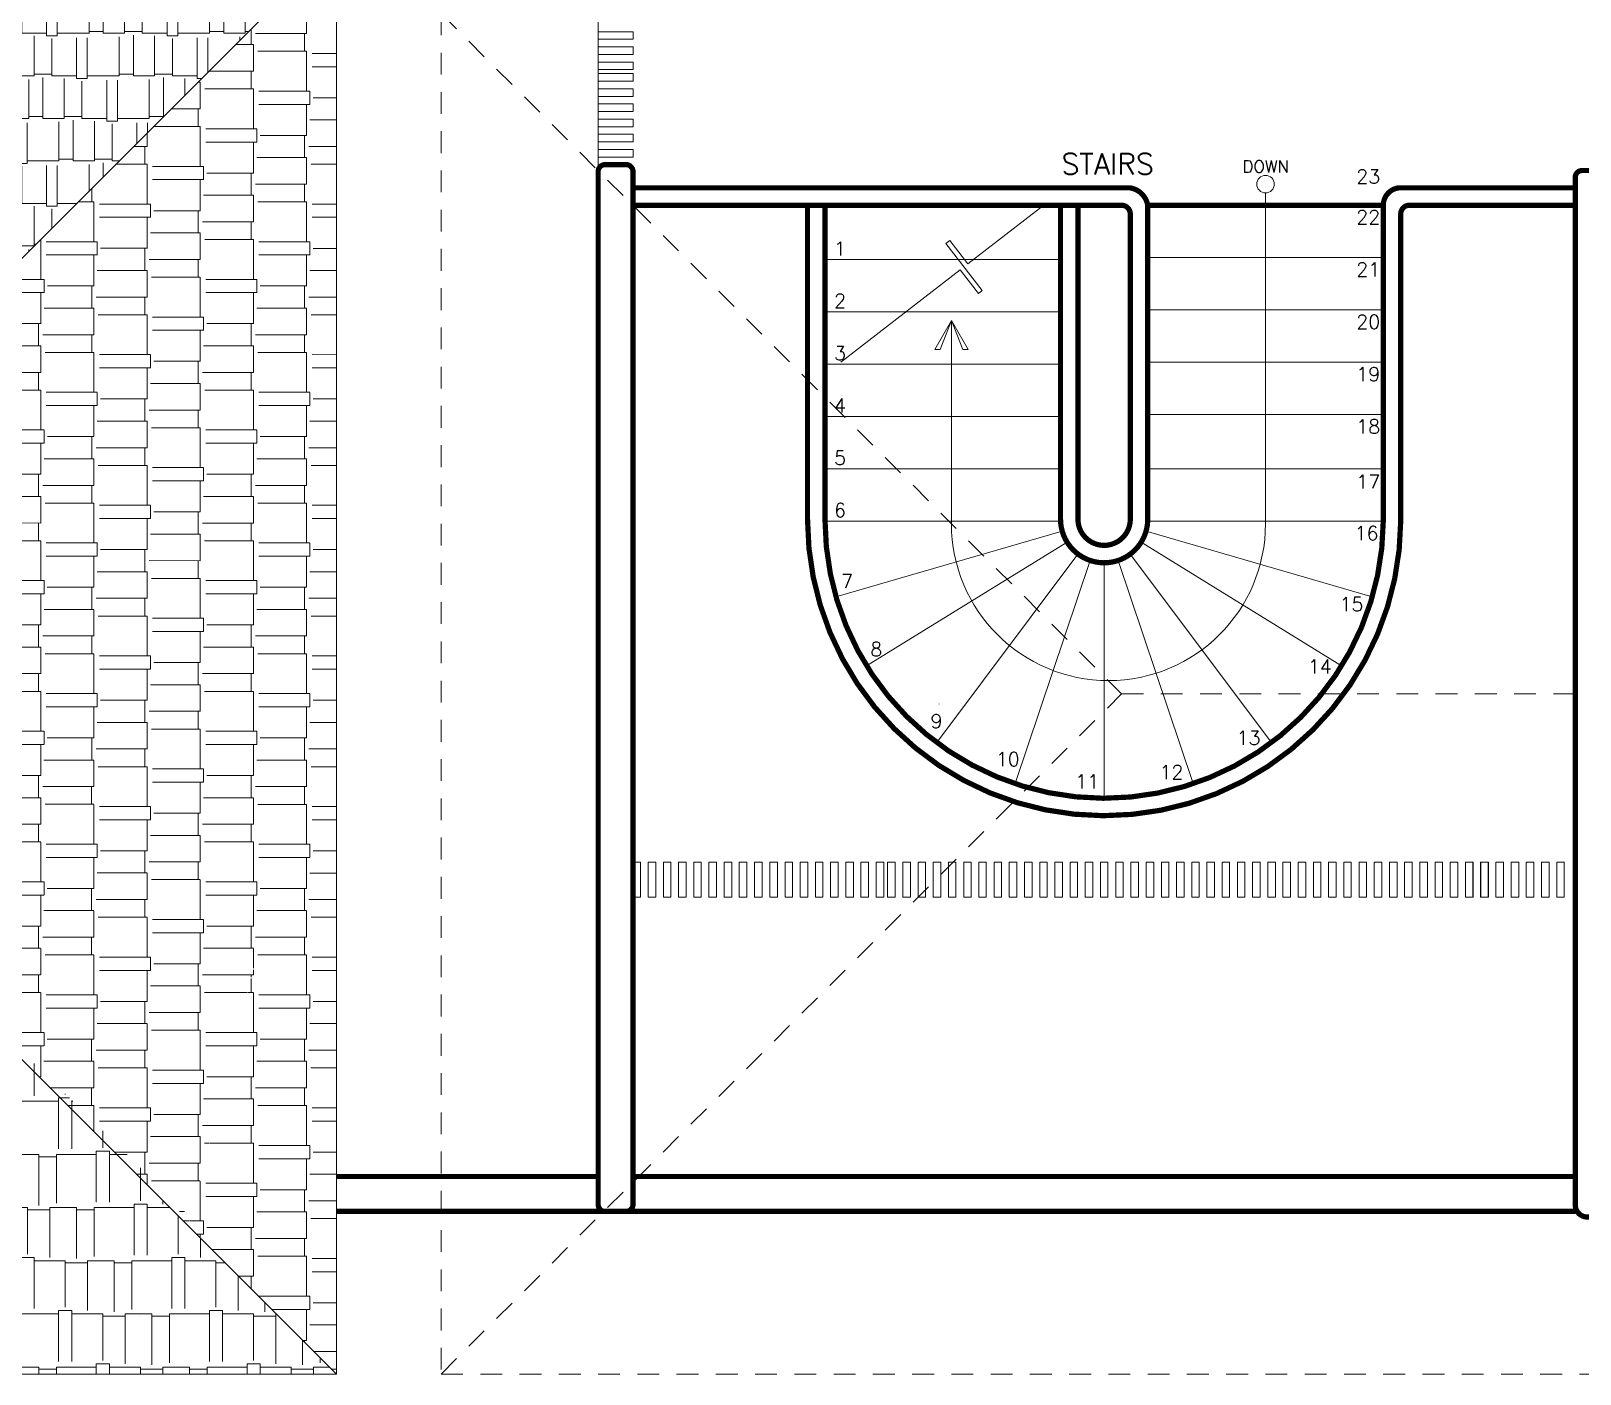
# Model space of a CAD drawing. Header units: metres. Extents: x 113 to 2416, y -346 to 476.
# Drawn here: x 207.66 to 216.54, y -218.95 to -211.25 of the extents above; entities that cross this region are included whole.
import ezdxf

# ---------------------------------------------------------------- set-up
doc = ezdxf.new("R2010")
doc.units = ezdxf.units.M
for name, pattern in [('0', [0]), ('CONTINUA', [0]), ('DASHED', [0.75, 0.5, -0.25]), ('HIDDEN2', [0.1875, 0.125, -0.0625])]:
    doc.linetypes.add(name, pattern=pattern)
doc.layers.get('0').update_dxf_attribs({"color": 250, "linetype": '0', "lineweight": 20})
for name, color, linetype, lineweight in [('A-DOOR', 35, 'Continuous', 5), ('A-WALL', 250, 'Continuous', 20), ('baranda vidrio', 143, 'Continuous', 0), ('baños', 140, 'Continuous', 0), ('muros bajitos', 252, 'Continuous', 5), ('piso', 253, 'Continuous', 0), ('textos', 7, 'Continuous', 0)]:
    doc.layers.add(name, color=color, linetype=linetype, lineweight=lineweight)
for name, color, linetype, lineweight, true_color in [('REVESTIMIENTO EXTERIOR', 7, 'Continuous', 5, 0xffdebd), ('Techos 1', 7, 'HIDDEN2', 9, 0x42391a), ('Techos 2do', 7, 'CONTINUA', 5, 0x42391a)]:
    doc.layers.add(name, color=color, linetype=linetype, lineweight=lineweight, true_color=true_color)
doc.styles.add('Roman', font='romans')
doc.styles.get("Standard").update_dxf_attribs({"font": 'arial.ttf', "height": 0.1875})

# ---------------------------------------------------------------- blocks, each defined once
blk = doc.blocks.new('PL BASE 2N NASAS 09')
at = {"layer": 'A-DOOR'}
for p, q in [((161.1475, -23.1779), (161.1898, -23.1779)), ((161.1475, -23.3779), (161.1475, -23.1779)), ((161.1908, -23.1779), (161.1908, -23.3779)), ((161.1898, -23.3779), (161.1475, -23.3779))]:
    blk.add_line(p, q, dxfattribs=at)
for points in [[(161.1475, -18.4161), (161.1475, -18.4594), (160.9475, -18.4594), (160.9475, -18.4161)], [(161.1475, -18.5027), (161.1475, -18.5459), (160.9475, -18.5459), (160.9475, -18.5027)], [(161.1475, -18.5902), (161.1475, -18.6335), (160.9475, -18.6335), (160.9475, -18.5902)], [(161.1475, -18.6561), (161.1475, -18.6994), (160.9475, -18.6994), (160.9475, -18.6561)], [(161.1475, -18.7436), (161.1475, -18.7869), (160.9475, -18.7869), (160.9475, -18.7436)], [(161.1475, -18.8302), (161.1475, -18.8734), (160.9475, -18.8734), (160.9475, -18.8302)], [(161.1475, -18.9177), (161.1475, -18.961), (160.9475, -18.961), (160.9475, -18.9177)], [(161.1475, -19.0042), (161.1475, -19.0475), (160.9475, -19.0475), (160.9475, -19.0042)], [(161.1475, -19.0918), (161.1475, -19.135), (160.9475, -19.135), (160.9475, -19.0918)], [(161.1475, -23.1779), (161.1908, -23.1779), (161.1908, -23.3779), (161.1475, -23.3779)], [(161.2341, -23.1779), (161.2773, -23.1779), (161.2773, -23.3779), (161.2341, -23.3779)], [(161.3216, -23.1779), (161.3649, -23.1779), (161.3649, -23.3779), (161.3216, -23.3779)], [(161.4081, -23.1779), (161.4514, -23.1779), (161.4514, -23.3779), (161.4081, -23.3779)], [(161.4957, -23.1779), (161.5389, -23.1779), (161.5389, -23.3779), (161.4957, -23.3779)], [(161.5822, -23.1779), (161.6255, -23.1779), (161.6255, -23.3779), (161.5822, -23.3779)], [(161.6697, -23.1779), (161.713, -23.1779), (161.713, -23.3779), (161.6697, -23.3779)], [(161.7563, -23.1779), (161.7995, -23.1779), (161.7995, -23.3779), (161.7563, -23.3779)], [(161.8438, -23.1779), (161.8871, -23.1779), (161.8871, -23.3779), (161.8438, -23.3779)], [(161.9313, -23.1779), (161.9746, -23.1779), (161.9746, -23.3779), (161.9313, -23.3779)], [(162.0188, -23.1779), (162.0621, -23.1779), (162.0621, -23.3779), (162.0188, -23.3779)], [(162.1054, -23.1779), (162.1486, -23.1779), (162.1486, -23.3779), (162.1054, -23.3779)], [(162.1929, -23.1779), (162.2362, -23.1779), (162.2362, -23.3779), (162.1929, -23.3779)], [(162.2794, -23.1779), (162.3227, -23.1779), (162.3227, -23.3779), (162.2794, -23.3779)], [(162.367, -23.1779), (162.4102, -23.1779), (162.4102, -23.3779), (162.367, -23.3779)], [(162.4535, -23.1779), (162.4968, -23.1779), (162.4968, -23.3779), (162.4535, -23.3779)], [(162.541, -23.1779), (162.5843, -23.1779), (162.5843, -23.3779), (162.541, -23.3779)], [(162.6069, -23.1779), (162.6502, -23.1779), (162.6502, -23.3779), (162.6069, -23.3779)], [(162.6945, -23.1779), (162.7377, -23.1779), (162.7377, -23.3779), (162.6945, -23.3779)], [(162.781, -23.1779), (162.8242, -23.1779), (162.8242, -23.3779), (162.781, -23.3779)], [(162.8685, -23.1779), (162.9118, -23.1779), (162.9118, -23.3779), (162.8685, -23.3779)], [(162.955, -23.1779), (162.9983, -23.1779), (162.9983, -23.3779), (162.955, -23.3779)], [(163.0426, -23.1779), (163.0858, -23.1779), (163.0858, -23.3779), (163.0426, -23.3779)], [(163.1291, -23.1779), (163.1724, -23.1779), (163.1724, -23.3779), (163.1291, -23.3779)], [(163.2166, -23.1779), (163.2599, -23.1779), (163.2599, -23.3779), (163.2166, -23.3779)], [(163.3042, -23.1779), (163.3474, -23.1779), (163.3474, -23.3779), (163.3042, -23.3779)], [(163.3917, -23.1779), (163.435, -23.1779), (163.435, -23.3779), (163.3917, -23.3779)], [(163.4782, -23.1779), (163.5215, -23.1779), (163.5215, -23.3779), (163.4782, -23.3779)], [(163.5658, -23.1779), (163.609, -23.1779), (163.609, -23.3779), (163.5658, -23.3779)], [(163.6523, -23.1779), (163.6955, -23.1779), (163.6955, -23.3779), (163.6523, -23.3779)], [(163.7398, -23.1779), (163.7831, -23.1779), (163.7831, -23.3779), (163.7398, -23.3779)], [(163.8263, -23.1779), (163.8696, -23.1779), (163.8696, -23.3779), (163.8263, -23.3779)], [(163.9139, -23.1779), (163.9571, -23.1779), (163.9571, -23.3779), (163.9139, -23.3779)], [(164.0014, -23.1779), (164.0447, -23.1779), (164.0447, -23.3779), (164.0014, -23.3779)], [(164.0889, -23.1779), (164.1322, -23.1779), (164.1322, -23.3779), (164.0889, -23.3779)], [(164.1755, -23.1779), (164.2187, -23.1779), (164.2187, -23.3779), (164.1755, -23.3779)], [(164.263, -23.1779), (164.3063, -23.1779), (164.3063, -23.3779), (164.263, -23.3779)], [(164.3495, -23.1779), (164.3928, -23.1779), (164.3928, -23.3779), (164.3495, -23.3779)], [(164.4371, -23.1779), (164.4803, -23.1779), (164.4803, -23.3779), (164.4371, -23.3779)], [(164.5236, -23.1779), (164.5668, -23.1779), (164.5668, -23.3779), (164.5236, -23.3779)], [(164.6111, -23.1779), (164.6544, -23.1779), (164.6544, -23.3779), (164.6111, -23.3779)], [(164.6986, -23.1779), (164.7419, -23.1779), (164.7419, -23.3779), (164.6986, -23.3779)], [(164.7862, -23.1779), (164.8294, -23.1779), (164.8294, -23.3779), (164.7862, -23.3779)], [(164.8727, -23.1779), (164.916, -23.1779), (164.916, -23.3779), (164.8727, -23.3779)], [(164.9602, -23.1779), (165.0035, -23.1779), (165.0035, -23.3779), (164.9602, -23.3779)], [(165.0468, -23.1779), (165.09, -23.1779), (165.09, -23.3779), (165.0468, -23.3779)], [(165.1343, -23.1779), (165.1776, -23.1779), (165.1776, -23.3779), (165.1343, -23.3779)], [(165.2208, -23.1779), (165.2641, -23.1779), (165.2641, -23.3779), (165.2208, -23.3779)], [(165.3084, -23.1779), (165.3516, -23.1779), (165.3516, -23.3779), (165.3084, -23.3779)], [(165.3959, -23.1779), (165.4391, -23.1779), (165.4391, -23.3779), (165.3959, -23.3779)], [(165.4834, -23.1779), (165.5267, -23.1779), (165.5267, -23.3779), (165.4834, -23.3779)], [(165.5699, -23.1779), (165.6132, -23.1779), (165.6132, -23.3779), (165.5699, -23.3779)], [(165.6575, -23.1779), (165.7007, -23.1779), (165.7007, -23.3779), (165.6575, -23.3779)], [(165.744, -23.1779), (165.7873, -23.1779), (165.7873, -23.3779), (165.744, -23.3779)], [(165.8315, -23.1779), (165.8748, -23.1779), (165.8748, -23.3779), (165.8315, -23.3779)], [(165.9181, -23.1779), (165.9613, -23.1779), (165.9613, -23.3779), (165.9181, -23.3779)], [(165.9191, -23.1779), (165.9623, -23.1779), (165.9623, -23.3779), (165.9191, -23.3779)], [(166.0056, -23.1779), (166.0489, -23.1779), (166.0489, -23.3779), (166.0056, -23.3779)], [(166.0066, -23.1779), (166.0499, -23.1779), (166.0499, -23.3779), (166.0066, -23.3779)], [(166.0931, -23.1779), (166.1364, -23.1779), (166.1364, -23.3779), (166.0931, -23.3779)], [(166.1807, -23.1779), (166.2239, -23.1779), (166.2239, -23.3779), (166.1807, -23.3779)], [(166.2672, -23.1779), (166.3104, -23.1779), (166.3104, -23.3779), (166.2672, -23.3779)], [(166.3547, -23.1779), (166.398, -23.1779), (166.398, -23.3779), (166.3547, -23.3779)], [(166.4412, -23.1779), (166.4845, -23.1779), (166.4845, -23.3779), (166.4412, -23.3779)]]:
    blk.add_lwpolyline(points, close=True, dxfattribs=at)
at = {"layer": 'A-WALL'}
for p, q in [((160.9475, -25.1394), (160.9475, -19.2179)), ((161.1075, -19.1779), (160.9875, -19.1779)), ((161.1475, -25.1394), (161.1475, -19.2179)), ((166.5475, -19.2517), (166.5475, -25.1417)), ((160.9875, -25.1794), (161.1075, -25.1794))]:
    blk.add_line(p, q, dxfattribs=at)
for centre, radius, start, end in [((160.9875, -19.2179), 0.04, 90, 180), ((161.1075, -19.2179), 0.04, 360, 90), ((166.5875, -19.2517), 0.04, 90, 180), ((160.9875, -25.1394), 0.04, 180, 270), ((161.1075, -25.1394), 0.04, 270, 360), ((166.6175, -25.1417), 0.07, 180, 270)]:
    blk.add_arc(centre, radius, start, end, dxfattribs=at)
at = {"layer": 'baranda vidrio'}
blk.add_arc((163.8475, -21.2108), 0.15, 180, 360, dxfattribs=at)
at = {"layer": 'muros bajitos'}
for p, q in [((163.9975, -19.3108), (161.1475, -19.3108)), ((166.5475, -19.3108), (165.5475, -19.3108)), ((163.9475, -19.4108), (161.1475, -19.4108)), ((162.1475, -19.4108), (162.1475, -21.2108)), ((162.2475, -19.4108), (162.2475, -21.2108)), ((163.5975, -19.4108), (163.5975, -21.2108)), ((163.6975, -19.4108), (163.6975, -21.2108)), ((164.0975, -19.4108), (164.0975, -21.2108)), ((165.4475, -19.4108), (165.4475, -21.2108)), ((166.5505, -19.4108), (165.5975, -19.4108)), ((163.9975, -19.4608), (163.9975, -21.2108)), ((165.5475, -19.4608), (165.5475, -21.2108))]:
    blk.add_line(p, q, dxfattribs=at)
for centre, radius, start, end in [((163.9975, -19.4108), 0.1, 0, 90), ((165.5475, -19.4108), 0.1, 90, 180), ((163.9475, -19.4608), 0.05, 0, 90), ((165.5975, -19.4608), 0.05, 90, 180), ((163.8475, -21.2108), 1.7, 180, 0), ((163.8475, -21.2108), 1.6, 180, 0.00098), ((163.8475, -21.2108), 0.25, 180, 0), ((163.8475, -21.2108), 0.15, 180, 0)]:
    blk.add_arc(centre, radius, start, end, dxfattribs=at)
at = {"layer": 'piso'}
for p, q in [((160.948, -19.2121), (160.9475, -17.2226)), ((162.1475, -19.4108), (162.1475, -21.2108)), ((162.2475, -19.4213), (163.21, -19.4213)), ((163.067, -19.7474), (163.5018, -19.4108)), ((163.21, -19.4213), (163.5975, -19.4213)), ((163.6975, -19.4108), (163.6975, -21.2108)), ((165.4475, -19.4108), (164.0975, -19.4108)), ((162.9625, -19.6123), (162.9394, -19.6301)), ((163.067, -19.7474), (162.9625, -19.6123)), ((162.9394, -19.6301), (163.1485, -19.9003)), ((162.2475, -19.7213), (163.5975, -19.7213)), ((162.3391, -20.3108), (163.0231, -19.7814)), ((163.1276, -19.9165), (163.0231, -19.7814)), ((165.4475, -19.7108), (164.0975, -19.7108)), ((163.1485, -19.9003), (163.1276, -19.9165)), ((162.2475, -20.0213), (163.5975, -20.0213)), ((165.4475, -20.0108), (164.0975, -20.0108)), ((162.2475, -20.3213), (163.5975, -20.3213)), ((165.4475, -20.3108), (164.0975, -20.3108)), ((162.2475, -20.6213), (163.5975, -20.6213)), ((162.2475, -20.6213), (163.5975, -20.6213)), ((165.4475, -20.6108), (164.0975, -20.6108)), ((164.0975, -20.6108), (165.4475, -20.6108)), ((162.2475, -20.9213), (163.5975, -20.9213)), ((165.4475, -20.9213), (164.0975, -20.9213)), ((162.2476, -21.2213), (163.5975, -21.2213)), ((163.6074, -21.2802), (162.3105, -21.655)), ((164.0877, -21.2802), (165.3846, -21.655)), ((165.4475, -21.2213), (164.0975, -21.2213)), ((163.6349, -21.3422), (162.4864, -22.0518)), ((164.0602, -21.3422), (165.2087, -22.0518)), ((163.6977, -21.4109), (162.8883, -22.4914)), ((163.7677, -21.4477), (163.3368, -22.7271)), ((163.7677, -21.4477), (163.3368, -22.7271)), ((163.8475, -21.4608), (163.8475, -22.8108)), ((163.8475, -21.4608), (163.8475, -22.8108)), ((163.9273, -21.4477), (164.3583, -22.7271)), ((163.9273, -21.4477), (164.3583, -22.7271)), ((163.9974, -21.4109), (164.8068, -22.4914)), ((162.9026, -22.2713), (162.9026, -22.2686)), ((159.4475, -24.9794), (160.9475, -24.9794)), ((161.1475, -24.9794), (166.5475, -24.9794)), ((159.4475, -25.1794), (160.9875, -25.1794)), ((161.1075, -25.1794), (166.5475, -25.1794))]:
    blk.add_line(p, q, dxfattribs=at)
at = {"layer": 'piso', "linetype": 'DASHED', "ltscale": 0.1}
for p, q in [((163.5975, -19.7213), (163.5975, -19.4108)), ((164.0975, -19.7108), (164.0975, -19.4108)), ((164.4851, -20.0108), (164.0975, -20.0108))]:
    blk.add_line(p, q, dxfattribs=at)
at = {"layer": 'piso'}
blk.add_arc((163.8475, -21.2108), 1.7, 180, 0.00098, dxfattribs=at)
at = {"layer": 'Techos 1', "linetype": 'ByBlock'}
for p, q in [((159.4475, -17.9117), (155.3475, -22.0117)), ((159.4475, -17.9117), (159.4475, -26.1117)), ((155.3475, -22.0117), (159.4475, -26.1117)), ((159.4475, -26.1117), (149.6475, -26.1118))]:
    blk.add_line(p, q, dxfattribs=at)
at = {"layer": 'Techos 1'}
for p, q in [((160.0475, -18.3117), (160.0475, -26.1117)), ((160.0475, -18.3117), (163.9475, -22.2118)), ((160.0475, -26.1117), (163.9475, -22.2118)), ((163.9475, -22.2118), (176.0975, -22.2118)), ((160.0475, -26.1117), (185.4975, -26.1117))]:
    blk.add_line(p, q, dxfattribs=at)
at = {"layer": 'textos'}
for p, q in [((164.7725, -19.3398), (164.7725, -21.2362)), ((162.9725, -20.0726), (162.8768, -20.2384)), ((162.9078, -20.2384), (162.9725, -20.0726)), ((162.9725, -21.2362), (162.9725, -20.0726)), ((163.0683, -20.2384), (162.9725, -20.0726)), ((163.0373, -20.2384), (162.9725, -20.0726)), ((162.8768, -20.2384), (162.9078, -20.2384)), ((163.0373, -20.2384), (163.0683, -20.2384))]:
    blk.add_line(p, q, dxfattribs=at)
blk.add_circle((164.7725, -19.2898), 0.05, dxfattribs=at)
for start, end in [(180, 270), (270, 0)]:
    blk.add_arc((163.8725, -21.2362), 0.9, start, end, dxfattribs=at)
at = {"layer": 'baños', "linetype": 'Continuous', "flags": 8}
for tag, p in [('MODELNUMBER', (167.1329, -5.6306, 0)), ('TRADENAME', (167.1329, -5.6307, 0)), ('PRODUCT', (167.1329, -5.6307, 0)), ('MATERIAL', (167.1329, -5.6307, 0)), ('MODELNUMBER', (168.3076, -5.6306, 0)), ('TRADENAME', (168.3076, -5.6307, 0)), ('PRODUCT', (168.3076, -5.6307, 0)), ('MATERIAL', (168.3076, -5.6307, 0))]:
    blk.add_attdef(tag, p, '', height=0.0000254, rotation=180.00008, dxfattribs=at)
at = {"layer": 'baños', "linetype": 'Continuous'}
for tag, p, rotation in [('MODELNUMBER', (169.2428, -19.7065), 180.00008), ('TRADENAME', (169.2428, -19.7064), 180.00008), ('MATERIAL', (169.243, -19.7063), 180.00008), ('PRODUCT', (169.243, -19.7064), 180.00008), ('MODELNUMBER', (169.9524, -19.7065), 179.99992), ('MATERIAL', (169.9524, -19.7063), 179.99992), ('TRADENAME', (169.9524, -19.7064), 179.99992), ('PRODUCT', (169.9524, -19.7064), 179.99992)]:
    blk.add_attdef(tag, p, '', height=0.0000254, rotation=rotation, dxfattribs=at)
at = {"layer": 'textos'}
for s, insert, char_height, width, attachment_point in [('\\pxqc;{\\Fromans|c0;\\H0.8x;STAIRS}', (165.5704, -19.2343), 0.15, 3.404877, 9), ('\\pxqc;{\\Fromans|c0;23}', (163.6681, -19.2854), 0.08, 3.386375, 7), ('\\pxqc;{\\Fromans|c0;22}', (163.6681, -19.5196), 0.08, 3.386375, 7), ('\\pxqc;{\\Fromans|c0;1}', (164.027, -19.6997), 0.08, 3.386375, 9), ('\\pxqc;{\\Fromans|c0;21}', (163.6681, -19.8196), 0.08, 3.386375, 7), ('\\pxqc;{\\Fromans|c0;2}', (164.027, -19.9997), 0.08, 3.386375, 9), ('\\pxqc;{\\Fromans|c0;20}', (163.6681, -20.1196), 0.08, 3.386375, 7), ('\\pxqc;{\\Fromans|c0;3}', (164.027, -20.2997), 0.08, 3.386375, 9), ('\\pxqc;{\\Fromans|c0;19}', (163.6681, -20.4196), 0.08, 3.386375, 7), ('\\pxqc;{\\Fromans|c0;4}', (164.027, -20.5997), 0.08, 3.386375, 9), ('\\pxqc;{\\Fromans|c0;18}', (163.6681, -20.7196), 0.08, 3.386375, 7), ('\\pxqc;{\\Fromans|c0;5}', (164.027, -20.8997), 0.08, 3.386375, 9), ('\\pxqc;{\\Fromans|c0;17}', (163.6681, -21.0358), 0.08, 3.386375, 7), ('\\pxqc;{\\Fromans|c0;6}', (164.027, -21.1997), 0.08, 3.386375, 9), ('\\pxqc;{\\Fromans|c0;16}', (163.6581, -21.3316), 0.08, 3.386375, 7), ('\\pxqc;{\\Fromans|c0;7}', (164.0678, -21.6055), 0.08, 3.386375, 9), ('\\pxqc;{\\Fromans|c0;15}', (163.5716, -21.7375), 0.08, 3.386375, 7), ('\\pxqc;{\\Fromans|c0;8}', (164.2348, -21.9952), 0.08, 3.386375, 9), ('\\pxqc;{\\Fromans|c0;14}', (166.7772, -22.0952), 0.08, 3.386375, 9), ('\\pxqc;{\\Fromans|c0;9}', (164.5797, -22.4084), 0.08, 3.386375, 9), ('\\pxqc;{\\Fromans|c0;13}', (166.3682, -22.5047), 0.08, 3.386375, 9), ('\\pxqc;{\\Fromans|c0;10}', (164.9884, -22.6261), 0.08, 3.386375, 9), ('\\pxqc;{\\Fromans|c0;12}', (165.9262, -22.7018), 0.08, 3.386375, 9), ('\\pxqc;{\\Fromans|c0;11}', (165.4446, -22.7555), 0.08, 3.386375, 9)]:
    blk.add_mtext(s, dxfattribs=dict(at, insert=insert, char_height=char_height, width=width, attachment_point=attachment_point))
at = {"layer": 'textos', "insert": (164.907, -19.1536), "char_height": 0.07, "attachment_point": 3, "style": 'Roman'}
blk.add_mtext_dynamic_manual_height_columns('DOWN', width=109.130705, gutter_width=50, heights=[0], dxfattribs=at)
blk = doc.blocks.new('PL MUEBLES 2N NASAS 09')
at = {"layer": 'Techos 2do'}
h = blk.add_hatch(dxfattribs=at)
h.set_pattern_fill('AR-RSHKE', color=256, scale=0.0008)
h.set_pattern_definition([(0, (1.32934, 235.69313), (0.51816, 0.24384), [0.12192, -0.1016, 0.14224, -0.06096, 0.18288, -0.08128]), (0, (1.45126, 235.7033), (0.51816, 0.24384), [0.1016, -0.38608, 0.08128, -0.12192]), (0, (1.6951, 235.6779), (0.51816, 0.24384), [0.06096, -0.62992]), (90, (1.32934, 235.69313), (-0.17272, 0.24384), [0.23368, -0.74168]), (90, (1.45126, 235.69313), (-0.17272, 0.24384), [0.2286, -0.74676]), (90, (1.55286, 235.69313), (-0.17272, 0.24384), [0.21336, -0.762]), (90, (1.6951, 235.67789), (-0.17272, 0.24384), [0.23368, -0.74168]), (90, (1.75606, 235.67789), (-0.17272, 0.24384), [0.23368, -0.74168]), (90, (1.93894, 235.69313), (-0.17272, 0.24384), [0.22352, -0.75184])])
h.paths.add_polyline_path([(199.5618, 44.8052), (203.6618, 40.7053), (205.2618, 40.7053), (209.3618, 44.8053), (207.9618, 44.8053), (204.8118, 41.6553), (201.6618, 44.8053)])
h = blk.add_hatch(dxfattribs=at)
h.set_pattern_fill('AR-RSHKE', color=256, scale=0.001, angle=89.99726)
h.set_pattern_definition([(89.9973, (208.9486, 54.50617), (-0.304769, 0.6477146), [0.1524, -0.127, 0.1778, -0.0762, 0.2286, -0.1016]), (89.9973, (208.93592, 54.65857), (-0.304769, 0.6477146), [0.127, -0.4826, 0.1016, -0.1524]), (89.9973, (208.96768, 54.96336), (-0.304769, 0.6477146), [0.0762, -0.7874]), (179.9973, (208.9486, 54.50617), (-0.3048103, -0.2158854), [0.2921, -0.9271]), (179.9973, (208.94862, 54.65857), (-0.3048103, -0.2158854), [0.28575, -0.93345]), (179.9973, (208.94862, 54.78557), (-0.3048103, -0.2158854), [0.2667, -0.9525]), (179.9973, (208.96768, 54.96336), (-0.3048103, -0.2158854), [0.2921, -0.9271]), (179.9973, (208.96768, 55.03956), (-0.3048103, -0.2158854), [0.2921, -0.9271]), (179.9973, (208.94865, 55.26817), (-0.3048103, -0.2158854), [0.2794, -0.9398])])
h.paths.add_polyline_path([(209.3618, 42.8894), (209.3618, 43.5162), (209.3618, 44.8053), (205.2618, 40.7053), (208.5132, 37.4539), (209.3618, 40.8162)])
h.paths.add_polyline_path([(208.5159, 37.4512), (209.3618, 36.6053), (209.3618, 40.8133)])
h = blk.add_hatch(dxfattribs=at)
h.set_pattern_fill('AR-RSHKE', color=256, scale=0.001, angle=180)
h.set_pattern_definition([(180, (0.00952, 45.04422), (-0.6477, -0.3048), [0.1524, -0.127, 0.1778, -0.0762, 0.2286, -0.1016]), (180, (-0.14288, 45.03152), (-0.6477, -0.3048), [0.127, -0.4826, 0.1016, -0.1524]), (180, (-0.44768, 45.06327), (-0.6477, -0.3048), [0.0762, -0.7874]), (270, (0.00952, 45.04422), (0.2159, -0.3048), [0.2921, -0.9271]), (270, (-0.14288, 45.04422), (0.2159, -0.3048), [0.28575, -0.93345]), (270, (-0.26988, 45.04422), (0.2159, -0.3048), [0.2667, -0.9525]), (270, (-0.44768, 45.06327), (0.2159, -0.3048), [0.2921, -0.9271]), (270, (-0.52388, 45.06327), (0.2159, -0.3048), [0.2921, -0.9271]), (270, (-0.75248, 45.04422), (0.2159, -0.3048), [0.2794, -0.9398])])
h.paths.add_polyline_path([(199.5618, 36.6052), (203.6618, 40.7053), (205.2618, 40.7053), (208.2618, 37.7662), (208.3564, 37.6107), (208.526, 37.4412), (209.3618, 36.6053)])
blk.add_line((208.2376, 36.9352), (208.2376, 36.9352))
at = {"layer": 'piso'}
blk.add_line((208.4632, 37.5376), (208.4904, 37.5376), dxfattribs=at)
blk.add_blockref('PL BASE 2N NASAS 09', (49.9143, 62.717))

msp = doc.modelspace()

# ---------------------------------------------------------------- linework, layer by layer
at = {"layer": 'REVESTIMIENTO EXTERIOR', "const_width": 0.03}
for points in [[(216.5518, -212.0518), (222.9401, -212.0537, 0.414214), (223.0101, -211.9837), (223.0101, -203.8937, -0.395172), (223.0588, -203.8486), (223.8401, -203.8537, 0.639364), (223.9101, -203.7837), (223.9101, -202.6237, 0.414214), (223.8401, -202.5537), (222.7901, -202.5537), (219.8115, -202.5519), (219.8118, -201.9919, 0.414214), (219.7718, -201.9519), (215.3018, -201.9537, 0.414094), (215.2618, -201.9937), (215.2618, -203.9819)], [(211.0718, -218.0195, 0.414214), (211.1118, -217.9795), (211.1118, -212.0581, 0.443447), (211.0673, -212.0181), (210.9518, -212.0181, 0.414214), (210.9118, -212.0581), (210.9118, -217.9795, 0.343821), (210.9442, -218.0195)], [(223.9518, -218.0519, -0.414214), (223.9118, -218.0119), (222.0118, -218.0119, -0.414213), (221.9718, -218.0519), (216.5818, -218.0519, -0.414214), (216.5118, -217.9819), (216.5118, -212.0918, -0.414214), (216.5518, -212.0518)], [(213.9588, -212.1509, -0.321237), (214.0618, -212.2509)], [(216.5118, -212.1509), (215.5118, -212.1509, 0.414214), (215.4118, -212.2509)], [(212.1119, -212.2509), (212.1119, -214.0509, 0.996814), (215.5118, -214.0618), (215.5118, -212.3009)], [(212.2119, -212.2509), (212.2119, -214.0509, 0.996716), (215.4118, -214.0615), (215.4118, -212.2509)], [(213.5619, -212.2509), (213.5619, -214.0509, 0.991714), (214.0618, -214.0551), (214.0618, -212.2509)], [(213.6619, -212.2509), (213.6619, -214.0509, 0.989316), (213.9618, -214.0542), (213.9618, -212.3009)], [(213.9118, -212.2509, -0.414214), (213.9618, -212.3009)], [(216.5118, -212.2509), (215.5618, -212.2509, 0.414214), (215.5118, -212.3009)]]:
    msp.add_lwpolyline(points, format="xyb", dxfattribs=at)
for points in [[(211.1118, -212.1509), (213.9633, -212.1509)], [(211.1118, -212.2518), (213.9118, -212.2509)], [(214.0618, -212.2509), (215.4119, -212.2509)], [(210.9118, -217.8195), (209.4118, -217.8195)], [(216.5118, -217.8195), (211.1118, -217.8195)], [(216.5118, -218.0195), (209.4118, -218.0195)]]:
    msp.add_lwpolyline(points, dxfattribs=at)

# ---------------------------------------------------------------- block references
at = {"layer": 'REVESTIMIENTO EXTERIOR', "color": 30, "true_color": 0xf8991e}
msp.add_blockref('PL MUEBLES 2N NASAS 09', (0.05, -255.5571), dxfattribs=at)

doc.saveas('drawing.dxf')
